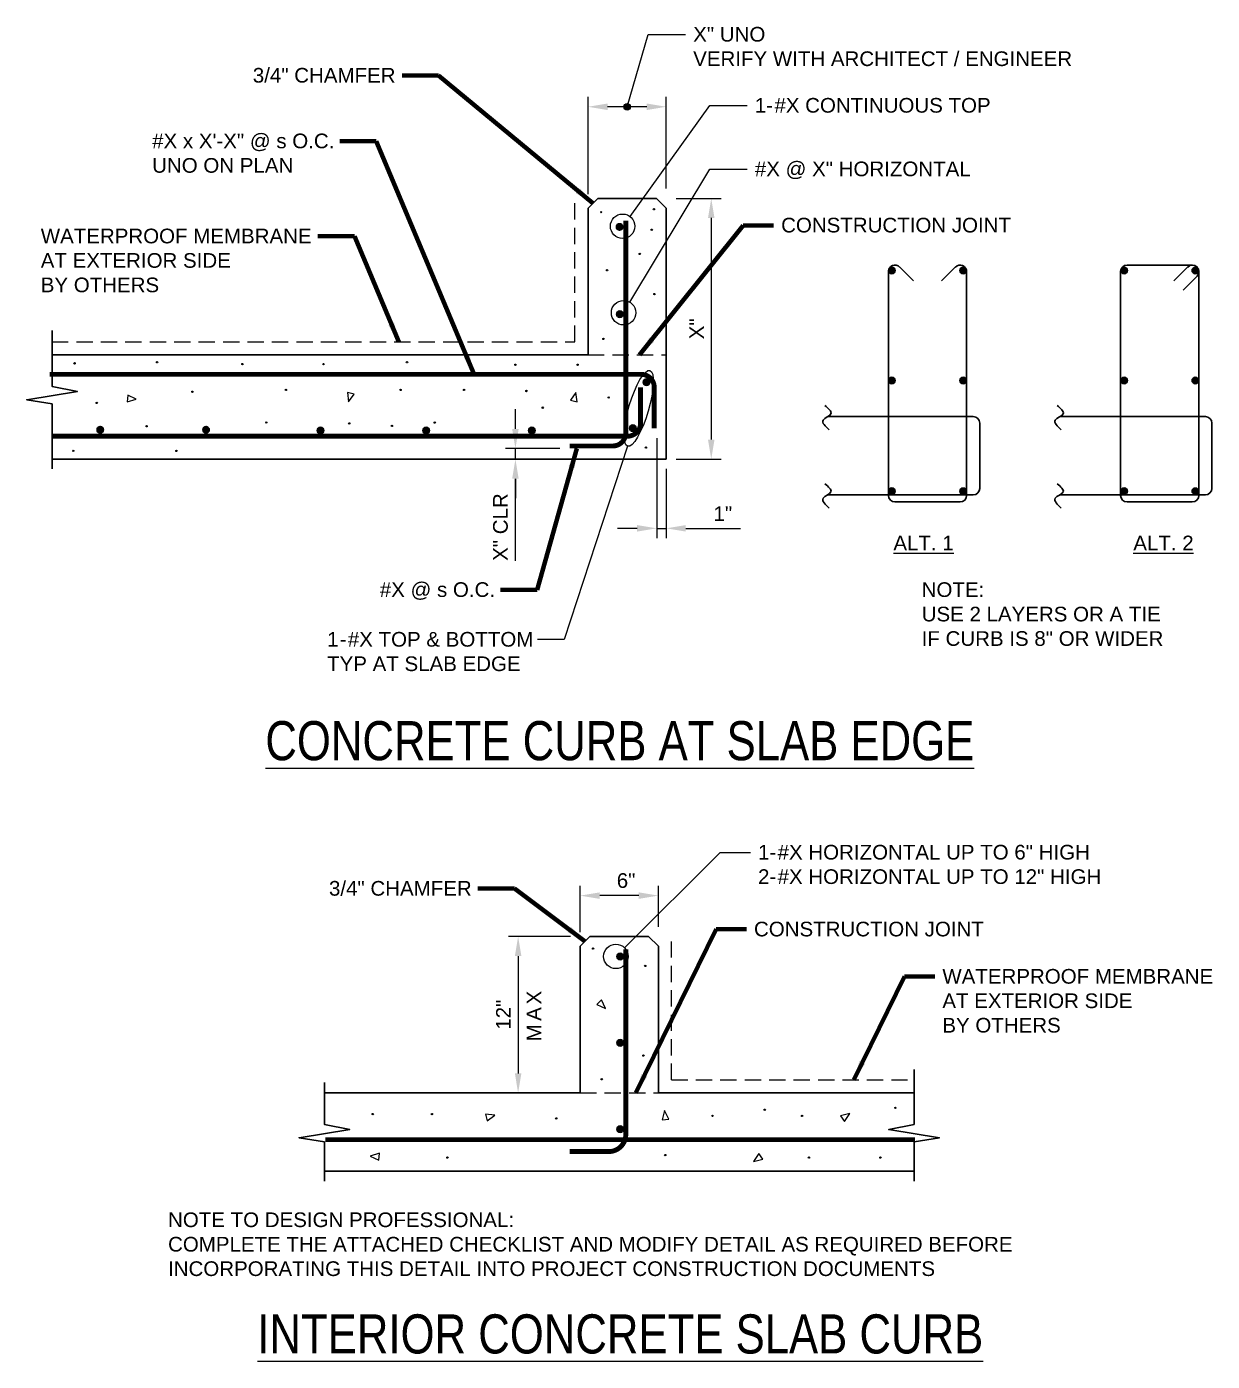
# Model space of a CAD drawing. Header units: inches. Extents: x 167 to 258, y 140 to 243.
import ezdxf

# ---------------------------------------------------------------- set-up
doc = ezdxf.new("R2010")
doc.units = ezdxf.units.IN
doc.header["$LTSCALE"] = 5
doc.header["$MEASUREMENT"] = 0
doc.linetypes.add('CENTER', pattern=[2, 1.25, -0.25, 0.25, -0.25])
doc.linetypes.add('HIDDEN', pattern=[0.375, 0.25, -0.125])
for name, color, linetype, lineweight in [('S-ANNO-DIMS', 1, 'Continuous', 20), ('S-ANNO-TEXT', 7, 'Continuous', 20), ('S-DELT-PATT', 7, 'Continuous', 15), ('S-DETL', 3, 'Continuous', 30), ('S-GRID', 9, 'CENTER', 20)]:
    doc.layers.add(name, color=color, linetype=linetype, lineweight=lineweight)
doc.styles.add('Romans', font='arial.ttf')
doc.dimstyles.get("Standard").update_dxf_attribs({"dimtxt": 0.18, "dimasz": 0.18, "dimexe": 0.18, "dimexo": 0.0625, "dimgap": 0.09, "dimtad": 0, "dimtih": 1, "dimtoh": 1, "dimdec": 4, "dimzin": 0, "dimdsep": 46, "dimtxsty": 'Standard', "dimcen": 0.09, "dimadec": 0, "dimazin": 0, "dimtfac": 1, "dimtdec": 4, "dimtofl": 0, "dimtmove": 0, "dimatfit": 3, "dimfxl": 1, "dimtolj": 1, "dimtzin": 0, "dimarcsym": 0})

# ---------------------------------------------------------------- blocks, each defined once
blk = doc.blocks.new('*D0')
at = {"layer": 'Defpoints', "color": 0, "transparency": 16777216}
for p in [(209.1123145774407, 175.9125911932141), (209.1123145774407, 172.3553892478454), (215.1123145774407, 172.7821718169661)]:
    blk.add_point(p, dxfattribs=at)
at = {"layer": 'S-ANNO-DIMS', "transparency": 16777216}
for p, q in [((209.1123145774407, 173.1053892478454), (209.1123145774407, 176.6625911932141)), ((215.1123145774407, 173.5321718169661), (215.1123145774407, 176.6625911932141)), ((213.6123145774407, 175.9125911932141), (210.6123145774407, 175.9125911932141))]:
    blk.add_line(p, q, dxfattribs=at)
for points in [[(210.6123145774407, 176.1625911932141), (210.6123145774407, 175.6625911932141), (209.1123145774407, 175.9125911932141)], [(213.6123145774407, 176.1625911932141), (213.6123145774407, 175.6625911932141), (215.1123145774407, 175.9125911932141)]]:
    blk.add_solid(points, dxfattribs=at)
at = {"layer": 'S-ANNO-DIMS', "transparency": 16777216, "insert": (212.6363030086484, 177.0613804155879), "char_height": 1.125, "attachment_point": 5, "style": 'Romans'}
blk.add_mtext('\\A1;6"', dxfattribs=at)
blk = doc.blocks.new('*D1')
at = {"layer": 'Defpoints', "color": 0, "transparency": 16777216}
for p in [(209.1123145774408, 172.7821718169661), (204.3514758249446, 160.7821718169659), (209.1123145774408, 160.7821718169659)]:
    blk.add_point(p, dxfattribs=at)
at = {"layer": 'S-ANNO-DIMS', "transparency": 16777216}
for p, q in [((208.3623145774408, 172.7821718169661), (203.6014758249446, 172.7821718169661)), ((204.3514758249446, 171.2821718169661), (204.3514758249446, 162.2821718169659)), ((208.3623145774408, 160.7821718169659), (203.6014758249446, 160.7821718169659))]:
    blk.add_line(p, q, dxfattribs=at)
for points in [[(204.1014758249446, 171.2821718169661), (204.6014758249446, 171.2821718169661), (204.3514758249446, 172.7821718169661)], [(204.1014758249446, 162.2821718169659), (204.6014758249446, 162.2821718169659), (204.3514758249446, 160.7821718169659)]]:
    blk.add_solid(points, dxfattribs=at)
at = {"layer": 'S-ANNO-DIMS', "transparency": 16777216, "insert": (203.2218714593239, 166.7821718169658), "char_height": 1.125, "attachment_point": 5, "rotation": 90, "style": 'Romans'}
blk.add_mtext('\\A1;12"', dxfattribs=at)
blk = doc.blocks.new('*D2')
at = {"layer": 'Defpoints', "color": 0, "transparency": 16777216}
for p in [(215.7148433915683, 229.3814222253203), (215.7148433915683, 209.3814222253201), (219.1681176071206, 209.3814222253201)]:
    blk.add_point(p, dxfattribs=at)
at = {"layer": 'S-ANNO-DIMS', "transparency": 16777216}
for p, q in [((216.4648433915683, 229.3814222253203), (219.9181176071206, 229.3814222253203)), ((219.1681176071206, 227.8814222253203), (219.1681176071206, 210.8814222253201)), ((216.4648433915683, 209.3814222253201), (219.9181176071206, 209.3814222253201))]:
    blk.add_line(p, q, dxfattribs=at)
for points in [[(218.9181176071206, 227.8814222253203), (219.4181176071206, 227.8814222253203), (219.1681176071206, 229.3814222253203)], [(218.9181176071206, 210.8814222253201), (219.4181176071206, 210.8814222253201), (219.1681176071206, 209.3814222253201)]]:
    blk.add_solid(points, dxfattribs=at)
at = {"layer": 'S-ANNO-DIMS', "transparency": 16777216, "insert": (218.0431176071206, 219.3814222253202), "char_height": 1.125, "attachment_point": 5, "rotation": 90, "style": 'Romans'}
blk.add_mtext('\\A1;X"', dxfattribs=at)
blk = doc.blocks.new('*D3')
at = {"layer": 'Defpoints', "color": 0, "transparency": 16777216}
for p in [(214.9844723742465, 211.7483662378745), (215.7148433915681, 209.38142222532), (214.9844723742465, 204.0795794924472)]:
    blk.add_point(p, dxfattribs=at)
at = {"layer": 'S-ANNO-DIMS', "transparency": 16777216}
for p, q in [((214.9844723742465, 210.9983662378745), (214.9844723742465, 203.3295794924472)), ((215.7148433915681, 208.63142222532), (215.7148433915681, 203.3295794924472)), ((213.4844723742465, 204.0795794924472), (211.9844723742465, 204.0795794924472)), ((214.9844723742465, 204.0795794924472), (215.7148433915681, 204.0795794924472)), ((217.2148433915681, 204.0795794924472), (221.4020023274481, 204.0795794924472))]:
    blk.add_line(p, q, dxfattribs=at)
for points in [[(213.4844723742465, 204.3295794924472), (213.4844723742465, 203.8295794924472), (214.9844723742465, 204.0795794924472)], [(217.2148433915681, 204.3295794924472), (217.2148433915681, 203.8295794924472), (215.7148433915681, 204.0795794924472)]]:
    blk.add_solid(points, dxfattribs=at)
at = {"layer": 'S-ANNO-DIMS', "transparency": 16777216, "insert": (220.0584228595081, 205.209183858068), "char_height": 1.125, "attachment_point": 5, "style": 'Romans'}
blk.add_mtext('\\A1;1"', dxfattribs=at)
blk = doc.blocks.new('*D4')
at = {"layer": 'Defpoints', "color": 0, "transparency": 16777216}
for p in [(204.1439353543801, 210.2083537916552), (208.3008856232891, 210.2083537916552), (198.2049337171003, 209.3814222253201)]:
    blk.add_point(p, dxfattribs=at)
at = {"layer": 'S-ANNO-DIMS', "transparency": 16777216}
for p, q in [((204.1439353543801, 211.7083537916552), (204.1439353543801, 213.2083537916552)), ((207.5508856232891, 210.2083537916552), (203.3939353543801, 210.2083537916552)), ((204.1439353543801, 209.3814222253201), (204.1439353543801, 210.2083537916552)), ((204.1439353543801, 207.8814222253201), (204.1439353543801, 206.3814222253201))]:
    blk.add_line(p, q, dxfattribs=at)
for points in [[(203.8939353543801, 211.7083537916552), (204.3939353543801, 211.7083537916552), (204.1439353543801, 210.2083537916552)], [(203.8939353543801, 207.8814222253201), (204.3939353543801, 207.8814222253201), (204.1439353543801, 209.3814222253201)]]:
    blk.add_solid(points, dxfattribs=at)

msp = doc.modelspace()

# ---------------------------------------------------------------- hatches: boundary and pattern name
at = {"layer": 'S-ANNO-DIMS'}
h = msp.add_hatch(color=256, dxfattribs=at)
h.dxf.hatch_style = 1
edge = h.paths.add_edge_path()
edge.add_line((212.663194576754, 236.1638568187366), (212.7630604739179, 236.1638568187366))
edge.add_arc((212.7018913129473, 236.4178622035552), 0.2612669167167478, -76.4599399115657, -0.8784144535416624)
edge.add_arc((212.7131275253359, 236.4138568187366), 0.25, 0, 180)
edge.add_arc((212.7243637377246, 236.4178622035552), 0.2612669167167214, -179.1215855464582, -103.5400600884283)
at = {"layer": 'S-DETL', "linetype": 'Continuous'}
h = msp.add_hatch(color=256, dxfattribs=at)
h.dxf.hatch_style = 1
edge = h.paths.add_edge_path()
edge.add_line((212.0887243468296, 226.9439103846119), (212.1885902439935, 226.9439103846119))
edge.add_arc((212.1274210830229, 227.1979157694304), 0.2612669167167478, -76.4599399115657, -0.8784144535416624)
edge.add_arc((212.1386572954116, 227.1939103846119), 0.25, 0, 180)
edge.add_arc((212.1498935078002, 227.1979157694304), 0.2612669167167214, -179.1215855464582, -103.5400600884283)
h = msp.add_hatch(color=256, dxfattribs=at)
h.dxf.hatch_style = 1
edge = h.paths.add_edge_path()
edge.add_line((232.9781000875174, 223.6078048350189), (233.0779659846813, 223.6078048350189))
edge.add_arc((233.0167968237107, 223.8618102198375), 0.2612669167167478, -76.4599399115657, -0.8784144535416624)
edge.add_arc((233.0280330360994, 223.8578048350189), 0.25, 0, 180)
edge.add_arc((233.039269248488, 223.8618102198375), 0.2612669167167214, -179.1215855464582, -103.5400600884283)
h = msp.add_hatch(color=256, dxfattribs=at)
h.dxf.hatch_style = 1
edge = h.paths.add_edge_path()
edge.add_line((232.9781000875174, 223.6078048350189), (233.0779659846813, 223.6078048350189))
edge.add_arc((233.0167968237107, 223.8618102198375), 0.2612669167167478, -76.4599399115657, -0.8784144535416624)
edge.add_arc((233.0280330360994, 223.8578048350189), 0.25, 0, 180)
edge.add_arc((233.039269248488, 223.8618102198375), 0.2612669167167214, -179.1215855464582, -103.5400600884283)
h = msp.add_hatch(color=256, dxfattribs=at)
h.dxf.hatch_style = 1
edge = h.paths.add_edge_path()
edge.add_line((238.4413386723664, 223.6071946873092), (238.5412045695304, 223.6071946873092))
edge.add_arc((238.4800354085597, 223.8612000721278), 0.2612669167167478, -76.4599399115657, -0.8784144535416624)
edge.add_arc((238.4912716209484, 223.8571946873092), 0.25, 0, 180)
edge.add_arc((238.5025078333371, 223.8612000721278), 0.2612669167167214, -179.1215855464582, -103.5400600884283)
h = msp.add_hatch(color=256, dxfattribs=at)
h.dxf.hatch_style = 1
edge = h.paths.add_edge_path()
edge.add_line((238.4413386723664, 223.6071946873092), (238.5412045695304, 223.6071946873092))
edge.add_arc((238.4800354085597, 223.8612000721278), 0.2612669167167478, -76.4599399115657, -0.8784144535416624)
edge.add_arc((238.4912716209484, 223.8571946873092), 0.25, 0, 180)
edge.add_arc((238.5025078333371, 223.8612000721278), 0.2612669167167214, -179.1215855464582, -103.5400600884283)
h = msp.add_hatch(color=256, dxfattribs=at)
h.dxf.hatch_style = 1
edge = h.paths.add_edge_path()
edge.add_line((250.7934688075003, 223.6078048350189), (250.8933347046642, 223.6078048350189))
edge.add_arc((250.8321655436936, 223.8618102198375), 0.2612669167167478, -76.4599399115657, -0.8784144535416624)
edge.add_arc((250.8434017560822, 223.8578048350189), 0.25, 0, 180)
edge.add_arc((250.8546379684709, 223.8618102198375), 0.2612669167167214, -179.1215855464582, -103.5400600884283)
h = msp.add_hatch(color=256, dxfattribs=at)
h.dxf.hatch_style = 1
edge = h.paths.add_edge_path()
edge.add_line((250.7934688075003, 223.6078048350189), (250.8933347046642, 223.6078048350189))
edge.add_arc((250.8321655436936, 223.8618102198375), 0.2612669167167478, -76.4599399115657, -0.8784144535416624)
edge.add_arc((250.8434017560822, 223.8578048350189), 0.25, 0, 180)
edge.add_arc((250.8546379684709, 223.8618102198375), 0.2612669167167214, -179.1215855464582, -103.5400600884283)
h = msp.add_hatch(color=256, dxfattribs=at)
h.dxf.hatch_style = 1
edge = h.paths.add_edge_path()
edge.add_line((256.2567073923493, 223.6071946873092), (256.3565732895132, 223.6071946873092))
edge.add_arc((256.2954041285426, 223.8612000721278), 0.2612669167167478, -76.4599399115657, -0.8784144535416624)
edge.add_arc((256.3066403409313, 223.8571946873092), 0.25, 0, 180)
edge.add_arc((256.3178765533199, 223.8612000721278), 0.2612669167167214, -179.1215855464582, -103.5400600884283)
h = msp.add_hatch(color=256, dxfattribs=at)
h.dxf.hatch_style = 1
edge = h.paths.add_edge_path()
edge.add_line((256.2567073923493, 223.6071946873092), (256.3565732895132, 223.6071946873092))
edge.add_arc((256.2954041285426, 223.8612000721278), 0.2612669167167478, -76.4599399115657, -0.8784144535416624)
edge.add_arc((256.3066403409313, 223.8571946873092), 0.25, 0, 180)
edge.add_arc((256.3178765533199, 223.8612000721278), 0.2612669167167214, -179.1215855464582, -103.5400600884283)
h = msp.add_hatch(color=256, dxfattribs=at)
h.dxf.hatch_style = 1
edge = h.paths.add_edge_path()
edge.add_line((212.1038783408603, 220.2552197535476), (212.2037442380242, 220.2552197535476))
edge.add_arc((212.1425750770536, 220.5092251383662), 0.2612669167167478, -76.4599399115657, -0.8784144535416624)
edge.add_arc((212.1538112894423, 220.5052197535476), 0.25, 0, 180)
edge.add_arc((212.1650475018309, 220.5092251383662), 0.2612669167167214, -179.1215855464582, -103.5400600884283)
h = msp.add_hatch(color=256, dxfattribs=at)
h.dxf.hatch_style = 1
edge = h.paths.add_edge_path()
edge.add_line((212.1038783408603, 220.2552197535476), (212.2037442380242, 220.2552197535476))
edge.add_arc((212.1425750770536, 220.5092251383662), 0.2612669167167478, -76.4599399115657, -0.8784144535416624)
edge.add_arc((212.1538112894423, 220.5052197535476), 0.25, 0, 180)
edge.add_arc((212.1650475018309, 220.5092251383662), 0.2612669167167214, -179.1215855464582, -103.5400600884283)
h = msp.add_hatch(color=256, dxfattribs=at)
h.dxf.hatch_style = 1
edge = h.paths.add_edge_path()
edge.add_line((214.2478411724214, 215.5340068839226), (214.1479752752575, 215.5340068839226))
edge.add_arc((214.2091444362281, 215.2800014991041), 0.2612669167167478, 103.5400600884343, 179.1215855464583)
edge.add_arc((214.1979082238395, 215.2840068839226), 0.25, 180, 360)
edge.add_arc((214.1866720114508, 215.2800014991041), 0.2612669167167214, 0.8784144535417695, 76.45993991157174)
h = msp.add_hatch(color=256, dxfattribs=at)
h.dxf.hatch_style = 1
edge = h.paths.add_edge_path()
edge.add_line((232.9781000875174, 215.1636470338983), (233.0779659846813, 215.1636470338983))
edge.add_arc((233.0167968237107, 215.4176524187169), 0.2612669167167478, -76.4599399115657, -0.8784144535416624)
edge.add_arc((233.0280330360994, 215.4136470338983), 0.25, 0, 180)
edge.add_arc((233.039269248488, 215.4176524187169), 0.2612669167167214, -179.1215855464582, -103.5400600884283)
h = msp.add_hatch(color=256, dxfattribs=at)
h.dxf.hatch_style = 1
edge = h.paths.add_edge_path()
edge.add_line((232.9781000875174, 215.1636470338983), (233.0779659846813, 215.1636470338983))
edge.add_arc((233.0167968237107, 215.4176524187169), 0.2612669167167478, -76.4599399115657, -0.8784144535416624)
edge.add_arc((233.0280330360994, 215.4136470338983), 0.25, 0, 180)
edge.add_arc((233.039269248488, 215.4176524187169), 0.2612669167167214, -179.1215855464582, -103.5400600884283)
h = msp.add_hatch(color=256, dxfattribs=at)
h.dxf.hatch_style = 1
edge = h.paths.add_edge_path()
edge.add_line((238.4413386723664, 215.1630368861886), (238.5412045695304, 215.1630368861886))
edge.add_arc((238.4800354085597, 215.4170422710072), 0.2612669167167478, -76.4599399115657, -0.8784144535416624)
edge.add_arc((238.4912716209484, 215.4130368861886), 0.25, 0, 180)
edge.add_arc((238.5025078333371, 215.4170422710072), 0.2612669167167214, -179.1215855464582, -103.5400600884283)
h = msp.add_hatch(color=256, dxfattribs=at)
h.dxf.hatch_style = 1
edge = h.paths.add_edge_path()
edge.add_line((238.4413386723664, 215.1630368861886), (238.5412045695304, 215.1630368861886))
edge.add_arc((238.4800354085597, 215.4170422710072), 0.2612669167167478, -76.4599399115657, -0.8784144535416624)
edge.add_arc((238.4912716209484, 215.4130368861886), 0.25, 0, 180)
edge.add_arc((238.5025078333371, 215.4170422710072), 0.2612669167167214, -179.1215855464582, -103.5400600884283)
h = msp.add_hatch(color=256, dxfattribs=at)
h.dxf.hatch_style = 1
edge = h.paths.add_edge_path()
edge.add_line((250.7934688075003, 215.1636470338983), (250.8933347046642, 215.1636470338983))
edge.add_arc((250.8321655436936, 215.4176524187169), 0.2612669167167478, -76.4599399115657, -0.8784144535416624)
edge.add_arc((250.8434017560822, 215.4136470338983), 0.25, 0, 180)
edge.add_arc((250.8546379684709, 215.4176524187169), 0.2612669167167214, -179.1215855464582, -103.5400600884283)
h = msp.add_hatch(color=256, dxfattribs=at)
h.dxf.hatch_style = 1
edge = h.paths.add_edge_path()
edge.add_line((250.7934688075003, 215.1636470338983), (250.8933347046642, 215.1636470338983))
edge.add_arc((250.8321655436936, 215.4176524187169), 0.2612669167167478, -76.4599399115657, -0.8784144535416624)
edge.add_arc((250.8434017560822, 215.4136470338983), 0.25, 0, 180)
edge.add_arc((250.8546379684709, 215.4176524187169), 0.2612669167167214, -179.1215855464582, -103.5400600884283)
h = msp.add_hatch(color=256, dxfattribs=at)
h.dxf.hatch_style = 1
edge = h.paths.add_edge_path()
edge.add_line((256.2567073923493, 215.1630368861886), (256.3565732895132, 215.1630368861886))
edge.add_arc((256.2954041285426, 215.4170422710072), 0.2612669167167478, -76.4599399115657, -0.8784144535416624)
edge.add_arc((256.3066403409313, 215.4130368861886), 0.25, 0, 180)
edge.add_arc((256.3178765533199, 215.4170422710072), 0.2612669167167214, -179.1215855464582, -103.5400600884283)
h = msp.add_hatch(color=256, dxfattribs=at)
h.dxf.hatch_style = 1
edge = h.paths.add_edge_path()
edge.add_line((256.2567073923493, 215.1630368861886), (256.3565732895132, 215.1630368861886))
edge.add_arc((256.2954041285426, 215.4170422710072), 0.2612669167167478, -76.4599399115657, -0.8784144535416624)
edge.add_arc((256.3066403409313, 215.4130368861886), 0.25, 0, 180)
edge.add_arc((256.3178765533199, 215.4170422710072), 0.2612669167167214, -179.1215855464582, -103.5400600884283)
h = msp.add_hatch(color=256, dxfattribs=at)
h.dxf.hatch_style = 1
edge = h.paths.add_edge_path()
edge.add_line((172.2445164024185, 211.3897120410525), (172.3443822995824, 211.3897120410525))
edge.add_arc((172.2832131386118, 211.643717425871), 0.2612669167167478, -76.4599399115657, -0.8784144535416624)
edge.add_arc((172.2944493510005, 211.6397120410525), 0.25, 0, 180)
edge.add_arc((172.3056855633891, 211.643717425871), 0.2612669167167214, -179.1215855464582, -103.5400600884283)
h = msp.add_hatch(color=256, dxfattribs=at)
h.dxf.hatch_style = 1
edge = h.paths.add_edge_path()
edge.add_line((180.3571054500582, 211.3897120410525), (180.4569713472221, 211.3897120410525))
edge.add_arc((180.3958021862514, 211.643717425871), 0.2612669167167478, -76.4599399115657, -0.8784144535416624)
edge.add_arc((180.4070383986401, 211.6397120410525), 0.25, 0, 180)
edge.add_arc((180.4182746110288, 211.643717425871), 0.2612669167167214, -179.1215855464582, -103.5400600884283)
h = msp.add_hatch(color=256, dxfattribs=at)
h.dxf.hatch_style = 1
edge = h.paths.add_edge_path()
edge.add_line((213.2044676205195, 211.5061354784266), (213.1046017233556, 211.5061354784266))
edge.add_arc((213.1657708843262, 211.7601408632452), 0.2612669167167478, 180.8784144535417, 256.4599399115657, ccw=False)
edge.add_arc((213.1545346719375, 211.7561354784266), 0.25, 0, 180, ccw=False)
edge.add_arc((213.1432984595489, 211.7601408632452), 0.2612669167167214, 283.5400600884283, 359.1215855464582, ccw=False)
h = msp.add_hatch(color=256, dxfattribs=at)
h.dxf.hatch_style = 1
edge = h.paths.add_edge_path()
edge.add_line((189.1344011869415, 211.3333537916551), (189.2342670841055, 211.3333537916551))
edge.add_arc((189.1730979231348, 211.5873591764737), 0.2612669167167478, -76.4599399115657, -0.8784144535416624)
edge.add_arc((189.1843341355235, 211.5833537916551), 0.25, 0, 180)
edge.add_arc((189.1955703479122, 211.5873591764737), 0.2612669167167214, -179.1215855464582, -103.5400600884283)
h = msp.add_hatch(color=256, dxfattribs=at)
h.dxf.hatch_style = 1
edge = h.paths.add_edge_path()
edge.add_line((197.2469902345812, 211.3333537916551), (197.3468561317451, 211.3333537916551))
edge.add_arc((197.2856869707745, 211.5873591764737), 0.2612669167167478, -76.4599399115657, -0.8784144535416624)
edge.add_arc((197.2969231831631, 211.5833537916551), 0.25, 0, 180)
edge.add_arc((197.3081593955518, 211.5873591764737), 0.2612669167167214, -179.1215855464582, -103.5400600884283)
h = msp.add_hatch(color=256, dxfattribs=at)
h.dxf.hatch_style = 1
edge = h.paths.add_edge_path()
edge.add_line((205.3595792822208, 211.3333537916551), (205.4594451793847, 211.3333537916551))
edge.add_arc((205.3982760184141, 211.5873591764737), 0.2612669167167478, -76.4599399115657, -0.8784144535416624)
edge.add_arc((205.4095122308028, 211.5833537916551), 0.25, 0, 180)
edge.add_arc((205.4207484431914, 211.5873591764737), 0.2612669167167214, -179.1215855464582, -103.5400600884283)
h = msp.add_hatch(color=256, dxfattribs=at)
h.dxf.hatch_style = 1
edge = h.paths.add_edge_path()
edge.add_line((232.9781000875174, 206.67375202988), (233.0779659846813, 206.67375202988))
edge.add_arc((233.0167968237107, 206.9277574146986), 0.2612669167167478, -76.4599399115657, -0.8784144535416624)
edge.add_arc((233.0280330360994, 206.92375202988), 0.25, 0, 180)
edge.add_arc((233.039269248488, 206.9277574146986), 0.2612669167167214, -179.1215855464582, -103.5400600884283)
h = msp.add_hatch(color=256, dxfattribs=at)
h.dxf.hatch_style = 1
edge = h.paths.add_edge_path()
edge.add_line((232.9781000875174, 206.67375202988), (233.0779659846813, 206.67375202988))
edge.add_arc((233.0167968237107, 206.9277574146986), 0.2612669167167478, -76.4599399115657, -0.8784144535416624)
edge.add_arc((233.0280330360994, 206.92375202988), 0.25, 0, 180)
edge.add_arc((233.039269248488, 206.9277574146986), 0.2612669167167214, -179.1215855464582, -103.5400600884283)
h = msp.add_hatch(color=256, dxfattribs=at)
h.dxf.hatch_style = 1
edge = h.paths.add_edge_path()
edge.add_line((238.4413386723664, 206.6731418821703), (238.5412045695304, 206.6731418821703))
edge.add_arc((238.4800354085597, 206.9271472669889), 0.2612669167167478, -76.4599399115657, -0.8784144535416624)
edge.add_arc((238.4912716209484, 206.9231418821703), 0.25, 0, 180)
edge.add_arc((238.5025078333371, 206.9271472669889), 0.2612669167167214, -179.1215855464582, -103.5400600884283)
h = msp.add_hatch(color=256, dxfattribs=at)
h.dxf.hatch_style = 1
edge = h.paths.add_edge_path()
edge.add_line((238.4413386723664, 206.6731418821703), (238.5412045695304, 206.6731418821703))
edge.add_arc((238.4800354085597, 206.9271472669889), 0.2612669167167478, -76.4599399115657, -0.8784144535416624)
edge.add_arc((238.4912716209484, 206.9231418821703), 0.25, 0, 180)
edge.add_arc((238.5025078333371, 206.9271472669889), 0.2612669167167214, -179.1215855464582, -103.5400600884283)
h = msp.add_hatch(color=256, dxfattribs=at)
h.dxf.hatch_style = 1
edge = h.paths.add_edge_path()
edge.add_line((250.7934688075003, 206.67375202988), (250.8933347046642, 206.67375202988))
edge.add_arc((250.8321655436936, 206.9277574146986), 0.2612669167167478, -76.4599399115657, -0.8784144535416624)
edge.add_arc((250.8434017560822, 206.92375202988), 0.25, 0, 180)
edge.add_arc((250.8546379684709, 206.9277574146986), 0.2612669167167214, -179.1215855464582, -103.5400600884283)
h = msp.add_hatch(color=256, dxfattribs=at)
h.dxf.hatch_style = 1
edge = h.paths.add_edge_path()
edge.add_line((250.7934688075003, 206.67375202988), (250.8933347046642, 206.67375202988))
edge.add_arc((250.8321655436936, 206.9277574146986), 0.2612669167167478, -76.4599399115657, -0.8784144535416624)
edge.add_arc((250.8434017560822, 206.92375202988), 0.25, 0, 180)
edge.add_arc((250.8546379684709, 206.9277574146986), 0.2612669167167214, -179.1215855464582, -103.5400600884283)
h = msp.add_hatch(color=256, dxfattribs=at)
h.dxf.hatch_style = 1
edge = h.paths.add_edge_path()
edge.add_line((256.2567073923493, 206.6731418821703), (256.3565732895132, 206.6731418821703))
edge.add_arc((256.2954041285426, 206.9271472669889), 0.2612669167167478, -76.4599399115657, -0.8784144535416624)
edge.add_arc((256.3066403409313, 206.9231418821703), 0.25, 0, 180)
edge.add_arc((256.3178765533199, 206.9271472669889), 0.2612669167167214, -179.1215855464582, -103.5400600884283)
h = msp.add_hatch(color=256, dxfattribs=at)
h.dxf.hatch_style = 1
edge = h.paths.add_edge_path()
edge.add_line((256.2567073923493, 206.6731418821703), (256.3565732895132, 206.6731418821703))
edge.add_arc((256.2954041285426, 206.9271472669889), 0.2612669167167478, -76.4599399115657, -0.8784144535416624)
edge.add_arc((256.3066403409313, 206.9231418821703), 0.25, 0, 180)
edge.add_arc((256.3178765533199, 206.9271472669889), 0.2612669167167214, -179.1215855464582, -103.5400600884283)
h = msp.add_hatch(color=256, dxfattribs=at)
h.dxf.hatch_style = 1
edge = h.paths.add_edge_path()
edge.add_line((212.1248816288587, 170.9995677366632), (212.2247475260226, 170.9995677366632))
edge.add_arc((212.163578365052, 171.2535731214817), 0.2612669167167478, -76.4599399115657, -0.8784144535416624)
edge.add_arc((212.1748145774407, 171.2495677366632), 0.25, 0, 180)
edge.add_arc((212.1860507898293, 171.2535731214817), 0.2612669167167214, -179.1215855464582, -103.5400600884283)
h = msp.add_hatch(color=256, dxfattribs=at)
h.dxf.hatch_style = 1
edge = h.paths.add_edge_path()
edge.add_line((212.1248816288587, 164.374402434633), (212.2247475260226, 164.374402434633))
edge.add_arc((212.163578365052, 164.6284078194516), 0.2612669167167478, -76.4599399115657, -0.8784144535416624)
edge.add_arc((212.1748145774407, 164.624402434633), 0.25, 0, 180)
edge.add_arc((212.1860507898293, 164.6284078194516), 0.2612669167167214, -179.1215855464582, -103.5400600884283)
h = msp.add_hatch(color=256, dxfattribs=at)
h.dxf.hatch_style = 1
edge = h.paths.add_edge_path()
edge.add_line((212.1248816288587, 157.7492371326028), (212.2247475260226, 157.7492371326028))
edge.add_arc((212.163578365052, 158.0032425174214), 0.2612669167167478, -76.4599399115657, -0.8784144535416624)
edge.add_arc((212.1748145774407, 157.9992371326028), 0.25, 0, 180)
edge.add_arc((212.1860507898293, 158.0032425174214), 0.2612669167167214, -179.1215855464582, -103.5400600884283)

# ---------------------------------------------------------------- linework, layer by layer
at = {"layer": 'S-ANNO-DIMS'}
for p, q in [((209.7148433915681, 229.7046396561996), (209.7148433915681, 237.1597131199417)), ((215.7148433915681, 230.1314222253202), (215.7148433915681, 237.1597131199417)), ((214.2148433915681, 236.4097131199417), (211.2148433915681, 236.4097131199417)), ((204.1439353543793, 201.5964631530144), (204.1439353543793, 207.88142222532))]:
    msp.add_line(p, q, dxfattribs=at)
msp.add_lwpolyline([(212.7148433915681, 236.4097131199417), (214.3168954920209, 241.9516175882396), (217.2013051399517, 241.9516175882396)], dxfattribs=at)
msp.add_circle((212.7148433915681, 236.4097131199417), 0.25, dxfattribs=at)
for points in [[(211.2148433915681, 236.6597131199417), (211.2148433915681, 236.1597131199417), (209.7148433915681, 236.4097131199417)], [(214.2148433915681, 236.6597131199417), (214.2148433915681, 236.1597131199417), (215.7148433915681, 236.4097131199417)]]:
    msp.add_solid(points, dxfattribs=at)
at = {"layer": 'S-ANNO-TEXT'}
for points in [[(212.9402046739981, 227.9894322259063), (219.046789806692, 236.5015510325763), (221.931199454623, 236.5015510325763)], [(212.9239240225461, 221.4179933101036), (219.046789806692, 231.6263010501009), (221.931199454623, 231.6263010501009)], [(212.74549201606, 210.3730738830203), (207.8793862296799, 195.5503364489738), (205.8273869548168, 195.5503364489738)], [(212.5140254788189, 171.9115596833848), (219.8482055211518, 179.2251294301715), (222.1764797367042, 179.2251294301715)]]:
    msp.add_lwpolyline(points, dxfattribs=at)
for centre in [(212.367011357951, 227.247549796218), (212.4416976687289, 220.6140045908262), (211.8501679794133, 171.2495677366632)]:
    msp.add_circle(centre, 0.9375180622480298, dxfattribs=at)
msp.add_ellipse((213.6053194221395, 213.2803361133504), major_axis=(-0.8598274060794583, -2.90726223033004), ratio=0.25, dxfattribs=at)
at = {"layer": 'S-DELT-PATT', "flags": 128}
for points in [[(210.7755956223839, 228.3278558888371, -1), (210.6719156223837, 228.3278558888371, -1)], [(214.816874743515, 228.5457732245607, -1), (214.7131947435148, 228.5457732245607, -1)], [(214.6488131385252, 226.982926229645, -1), (214.545133138525, 226.982926229645, -1)], [(213.7379915693793, 225.1223851063362, -1), (213.6343115693792, 225.1223851063362, -1)], [(211.2301982365445, 223.8750502310793, -1), (211.1265182365444, 223.8750502310793, -1)], [(214.8563048103172, 222.04861019538, -1), (214.752624810317, 222.04861019538, -1)], [(210.9422030612134, 218.602258413566, -1), (210.8385230612132, 218.602258413566, -1)], [(170.3717564525571, 216.7333351284349, -1), (170.2680764525569, 216.7333351284349, -1)], [(176.7068015957459, 216.8129546572802, -1), (176.6031215957457, 216.8129546572802, -1)], [(183.2528143543725, 216.6727539581304, -1), (183.1491343543723, 216.6727539581304, -1)], [(189.4715262047778, 216.6727539581304, -1), (189.3678462047776, 216.6727539581304, -1)], [(195.8772632842931, 216.8129546572802, -1), (195.773583284293, 216.8129546572802, -1)], [(204.2000508573212, 216.626021440173, -1), (204.0963708573211, 216.626021440173, -1)], [(208.9692888015472, 216.626021440173, -1), (208.8656088015471, 216.626021440173, -1)], [(179.4169835042578, 214.5511328699465, -1), (179.3133035042576, 214.5511328699465, -1)], [(186.5844117371182, 214.6900282793565, -1), (186.480731737118, 214.6900282793565, -1)], [(195.3886148021977, 214.695998014118, -1), (195.2849348021975, 214.695998014118, -1)], [(200.2567630744009, 214.695998014118, -1), (200.1530830744007, 214.695998014118, -1)], [(205.0414616699911, 214.612588427113, -1), (204.937781669991, 214.612588427113, -1)], [(211.3561430811217, 214.1121214692532, -1), (211.2524630811215, 214.1121214692532, -1)], [(172.0699035837072, 213.702499532, -1), (171.966223583707, 213.702499532, -1)], [(206.2932716890575, 213.3336215062848, -1), (206.1895916890574, 213.3336215062848, -1)], [(175.9007330564542, 211.9109022104981, -1), (175.797053056454, 211.9109022104981, -1)], [(185.0777170895129, 212.1948731186374, -1), (184.9740370895128, 212.1948731186374, -1)], [(191.4486386622669, 212.1316039858226, -1), (191.3449586622668, 212.1316039858226, -1)], [(194.7202693737538, 211.9384561272437, -1), (194.6165893737536, 211.9384561272437, -1)], [(198.0035082835768, 212.1881213494821, -1), (197.8998282835767, 212.1881213494821, -1)], [(170.2735659768887, 210.0222715154032, -1), (170.1698859768885, 210.0222715154032, -1)], [(178.1866940631937, 210.0135399940852, -1), (178.0830140631936, 210.0135399940852, -1)], [(214.206097927284, 210.2703298018403, -1), (214.1024179272838, 210.2703298018403, -1)], [(210.1501906513988, 171.8532378190105, -1), (210.0465106513986, 171.8532378190105, -1)], [(214.1598186838112, 170.517385427743, -1), (214.056138683811, 170.517385427743, -1)], [(214.0166184549137, 163.6472932567392, -1), (213.9129384549135, 163.6472932567392, -1)], [(210.8184583862533, 161.834352747697, -1), (210.7147783862531, 161.834352747697, -1)], [(233.3487520666632, 159.63974237349, -1), (233.2450720666631, 159.63974237349, -1)], [(193.252471742547, 159.1626511104389, -1), (193.1487917425468, 159.1626511104389, -1)], [(197.7871672809154, 159.1626511104389, -1), (197.6834872809152, 159.1626511104389, -1)], [(207.3339032656197, 158.8286887989409, -1), (207.2302232656195, 158.8286887989409, -1)], [(219.3150539532228, 159.0195253041618, -1), (219.2113739532226, 159.0195253041618, -1)], [(223.3246819856341, 159.4966134219364, -1), (223.221001985634, 159.4966134219364, -1)], [(226.1887027810454, 159.0195253041618, -1), (226.0850227810453, 159.0195253041618, -1)], [(198.9805079275477, 155.8230248501852, -1), (198.8768279275475, 155.8230248501852, -1)], [(215.6872931978698, 156.0138582101292, -1), (215.5836131978697, 156.0138582101292, -1)], [(226.7137702870024, 155.8230248501852, -1), (226.6100902870022, 155.8230248501852, -1)], [(232.2031448296631, 155.8230248501852, -1), (232.0994648296629, 155.8230248501852, -1)]]:
    msp.add_lwpolyline(points, format="xyb", close=True, dxfattribs=at)
for points in [[(174.3528935375921, 213.7727194749923), (175.0543070048468, 213.9857744289184), (174.3991016274138, 214.3008803584628)], [(191.2531517172371, 214.5004755904181), (191.3411707173013, 213.7727215653065), (191.7652646995256, 214.3632553303802)], [(208.8776512977247, 213.772720431242), (208.7896322976605, 214.5004744563536), (208.3655383154362, 213.9099406912799)], [(210.380643671557, 167.556694819207), (211.0549066450421, 167.2690444967225), (210.7555363938079, 167.9315875414577)], [(201.973536243434, 158.6337210340382), (202.559780216855, 159.0738247366653), (201.8363159833964, 159.1458340163267)], [(215.920841586615, 158.7753447996455), (215.5892242457912, 159.4291056157729), (215.3926807031445, 158.7291367098242)], [(229.3963433582168, 158.5860106412288), (229.7967081625699, 159.2000800907813), (229.0922455368355, 159.0203073386888)], [(193.7069992029319, 156.1562149233959), (193.0055857356774, 155.9431599694699), (193.6607911131102, 155.6280540399255)], [(222.8098959200867, 156.1467064583945), (222.4095311157336, 155.532637008842), (223.1139937414674, 155.7124097609344)]]:
    msp.add_lwpolyline(points, close=True, dxfattribs=at)
at = {"layer": 'S-DETL', "linetype": 'Continuous'}
for p, q in [((209.7148433915681, 228.6314222253202), (210.4648433915681, 229.3814222253202)), ((210.4648433915683, 229.3814222253202), (214.9648433915683, 229.3814222253202)), ((214.9648433915681, 229.3814222253202), (215.7148433915681, 228.6314222253202)), ((209.7148433915681, 217.38142222532), (209.7148433915683, 228.6314222253202)), ((215.7148433915681, 209.38142222532), (215.7148433915681, 228.6314222253202)), ((251.0774093652082, 224.2656349882611), (256.0774093652082, 224.2656349882611)), ((232.7620406452253, 223.7656349882611), (232.7620406452253, 206.6031086656724)), ((233.6078508200341, 224.1269315946387), (234.681484361785, 223.0532980528878)), ((237.9162304704161, 224.1269315946387), (236.8425969286653, 223.0532980528878)), ((238.7620406452253, 223.7656349882611), (238.7620406452253, 206.6031086656724)), ((250.5774093652082, 223.7656349882611), (250.5774093652082, 206.6031086656724)), ((255.7328897263629, 224.1282221306027), (254.6592561846122, 223.0545885888519)), ((256.4398810766173, 223.4212307803484), (255.3662475348666, 222.3475972385976)), ((256.5774093652082, 223.7656349882611), (256.5774093652082, 206.6031086656724)), ((168.5905117882594, 217.3814222253202), (209.7148433915681, 217.38142222532)), ((228.0856559148389, 212.6447208708698), (239.2620406452253, 212.6447208708698)), ((239.7620406452253, 212.1447208708698), (239.7620406452253, 207.1447208708698)), ((245.9010246348217, 212.6447208708698), (257.0774093652082, 212.6447208708698)), ((257.5774093652082, 212.1447208708698), (257.5774093652082, 207.1447208708698)), ((168.5905117882594, 209.3814222253202), (215.7148433915681, 209.38142222532)), ((228.0889055863855, 206.6447208708698), (239.2620406452253, 206.6447208708698)), ((233.2620406452253, 206.1031086656724), (238.2620406452253, 206.1031086656724)), ((245.9042743063684, 206.6447208708698), (257.0774093652082, 206.6447208708698)), ((251.0774093652082, 206.1031086656724), (256.0774093652082, 206.1031086656724)), ((209.1123145774407, 172.0321718169661), (209.8623145774407, 172.7821718169661)), ((209.1123145774407, 160.7821718169658), (209.1123145774408, 172.0321718169663)), ((209.8623145774405, 172.7821718169661), (214.3623145774407, 172.7821718169661)), ((214.3623145774407, 172.7821718169661), (215.1123145774407, 172.0321718169661)), ((215.1123145774407, 160.7821718169658), (215.1123145774407, 172.0321718169661)), ((189.4913823786858, 160.7821718169661), (209.1123145774407, 160.7821718169658)), ((215.1123145774407, 160.7821718169661), (234.7332467761954, 160.7821718169661)), ((189.4913823786858, 154.7821718169661), (234.7332467761954, 154.7821718169661))]:
    msp.add_line(p, q, dxfattribs=at)
at = {"layer": 'S-DETL', "const_width": 0.375}
for points in [[(208.300885623289, 210.3958537916551), (211.6133856232891, 210.3958537916551, 0.414213562373095), (212.6133856232891, 211.3958537916551), (212.6133856232891, 227.6629081175431)], [(168.4226407709375, 215.8894150794124), (213.7969723742465, 215.8894150794126, -0.4142135623730966), (214.7969723742465, 214.8894150794126), (214.7969723742465, 211.7483662378745)], [(212.7483753793146, 211.1458537916551, 0.4142135623730951), (213.7483753793146, 212.1458537916551), (213.7483753793146, 214.8894150794126)], [(208.2998145774405, 156.2821718169661), (211.2998145774405, 156.2821718169661, 0.414213562373095), (212.6123145774407, 157.5946718169662), (212.6123145774407, 171.7821718169661)]]:
    msp.add_lwpolyline(points, format="xyb", dxfattribs=at)
at = {"layer": 'S-DETL', "linetype": 'Continuous'}
for points in [[(168.5905117882594, 219.259991669059), (168.5905117882594, 214.964211109321), (170.5338037868455, 214.5641294428819), (166.6472197896733, 213.9472113480924), (168.5905117882594, 213.6233293483288), (168.5905117882594, 208.6329481984078)], [(234.7332467761954, 162.5747658799841), (234.7332467761954, 158.3649607009669), (232.7899547776093, 157.9648790345278), (236.6765387747815, 157.3479609397383), (234.7332467761954, 157.0240789399746), (234.7332467761954, 154.0070958136922)], [(189.4913823786858, 161.5747658799841), (189.4913823786858, 158.3649607009669), (191.4346743772719, 157.9648790345278), (187.5480903800997, 157.3479609397383), (189.4913823786858, 157.0240789399746), (189.4913823786858, 154.0070958136922)]]:
    msp.add_lwpolyline(points, dxfattribs=at)
at = {"layer": 'S-DETL', "const_width": 0.375}
for points in [[(168.647512997004, 211.1458537916551), (212.7483753793146, 211.1458537916551)], [(189.5483835874304, 157.1934168104639), (234.79024798494, 157.1934168104639)]]:
    msp.add_lwpolyline(points, dxfattribs=at)
at = {"layer": 'S-DETL', "linetype": 'Continuous'}
for centre in [(212.1386572954116, 227.1939103846119), (233.0280330360994, 223.8578048350189), (233.0280330360994, 223.8578048350189), (238.4912716209484, 223.8571946873092), (238.4912716209484, 223.8571946873092), (250.8434017560822, 223.8578048350189), (250.8434017560822, 223.8578048350189), (256.3066403409313, 223.8571946873092), (256.3066403409313, 223.8571946873092), (212.1538112894423, 220.5052197535476), (212.1538112894423, 220.5052197535476), (214.1979082238395, 215.2840068839226), (233.0280330360994, 215.4136470338983), (233.0280330360994, 215.4136470338983), (238.4912716209484, 215.4130368861886), (238.4912716209484, 215.4130368861886), (250.8434017560822, 215.4136470338983), (250.8434017560822, 215.4136470338983), (256.3066403409313, 215.4130368861886), (256.3066403409313, 215.4130368861886), (172.2944493510005, 211.6397120410525), (180.4070383986401, 211.6397120410525), (213.1545346719375, 211.7561354784266), (189.1843341355235, 211.5833537916551), (197.2969231831631, 211.5833537916551), (205.4095122308028, 211.5833537916551), (233.0280330360994, 206.92375202988), (233.0280330360994, 206.92375202988), (238.4912716209484, 206.9231418821703), (238.4912716209484, 206.9231418821703), (250.8434017560822, 206.92375202988), (250.8434017560822, 206.92375202988), (256.3066403409313, 206.9231418821703), (256.3066403409313, 206.9231418821703), (212.1748145774407, 171.2495677366632), (212.1748145774407, 164.624402434633), (212.1748145774407, 157.9992371326028)]:
    msp.add_circle(centre, 0.25, dxfattribs=at)
for centre, radius, start, end in [((233.2620406452253, 223.7656349882611), 0.5, 45.00000000000438, 180), ((238.2620406452253, 223.7656349882611), 0.5, 0, 134.9999999999956), ((251.0774093652082, 223.7656349882611), 0.5, 90, 180), ((256.0774093652082, 223.7656349882611), 0.5, 316.4641414821151, 134.9999999999956), ((256.0774093652082, 223.7656349882611), 0.5000000000000275, 0, 90), ((239.2620406452253, 212.1447208708698), 0.5, 0, 90), ((257.0774093652082, 212.1447208708698), 0.5, 0, 90), ((239.2620406452253, 207.1447208708698), 0.5, 270, 0), ((257.0774093652082, 207.1447208708698), 0.5, 270, 0), ((233.2620406452253, 206.6031086656724), 0.5, 180, 270), ((238.2620406452253, 206.6031086656724), 0.5, 270, 0), ((251.0774093652082, 206.6031086656724), 0.5, 180, 270), ((256.0774093652082, 206.6031086656724), 0.5, 270, 0)]:
    msp.add_arc(centre, radius, start, end, dxfattribs=at)
for points in [[(227.8863040584557, 213.4984384703414), (228.3537484199852, 212.8689119385933), (227.7440395353743, 212.3815392119916), (228.2114838969056, 211.630168835389)], [(245.7016727784386, 213.4984384703414), (246.1691171399681, 212.8689119385933), (245.5594082553572, 212.3815392119916), (246.0268526168885, 211.630168835389)], [(227.8863040584557, 207.4984384703414), (228.3537484199852, 206.8689119385933), (227.7440395353743, 206.3815392119916), (228.2114838969056, 205.630168835389)], [(245.7016727784386, 207.4984384703414), (246.1691171399681, 206.8689119385933), (245.5594082553572, 206.3815392119916), (246.0268526168885, 205.630168835389)]]:
    msp.add_spline(points, degree=3, dxfattribs=at)
at = {"layer": 'S-GRID', "color": 7, "linetype": 'HIDDEN'}
for p, q in [((208.7148433915681, 218.38142222532), (208.7148433915681, 229.3814222253202)), ((168.5905117882594, 218.3814222253202), (208.7148433915681, 218.38142222532)), ((209.7148433915681, 217.38142222532), (215.7148433915681, 217.3814222253197)), ((216.1123145774407, 161.7821718169663), (216.1123145774407, 172.7821718169661)), ((216.1123145774407, 161.7821718169663), (234.7332467761954, 161.7821718169661)), ((209.1123145774407, 160.7821718169658), (215.1123145774407, 160.7821718169656))]:
    msp.add_line(p, q, dxfattribs=at)

# ---------------------------------------------------------------- texts
at = {"layer": 'S-ANNO-DIMS', "insert": (217.7833736938398, 242.5336861421277), "char_height": 1.125, "width": 33.76008799005331, "attachment_point": 1, "style": 'Romans'}
msp.add_mtext('\\A1;\\pxql;X" UNO \\PVERIFY WITH ARCHITECT / ENGINEER', dxfattribs=at)
at = {"layer": 'S-ANNO-DIMS', "insert": (202.9997504976263, 204.1764426891672), "char_height": 1.125, "attachment_point": 5, "rotation": 90, "style": 'Romans'}
msp.add_mtext('\\A1;X" CLR', dxfattribs=at)
at = {"layer": 'S-ANNO-DIMS', "color": 1, "linetype": 'Continuous', "insert": (206.1280515201095, 164.7369473700138), "char_height": 1.125, "width": 38.58964267614372, "attachment_point": 7, "rotation": 90, "style": 'Romans'}
msp.add_mtext('\\A1;\\pxql;{\\T1.2;MAX}', dxfattribs=at)
at = {"layer": 'S-ANNO-TEXT', "style": 'Romans'}
for s, insert, char_height, attachment_point in [('\\A1;\\pxql;3/4" CHAMFER', (183.9966630967328, 239.388105941939), 1.125, 1), ('\\A1;\\pxql;1{\\T1.2;-}#X CONTINUOUS TOP', (222.5132680085109, 237.0836195864645), 1.125, 1), ('\\A1;\\pxql;#X x X\'-X" @ s O.C.\\PUNO ON PLAN', (176.2744243424067, 234.3516319146886), 1.125, 1), ('\\A1;\\pxql;#X @ X" HORIZONTAL ', (222.5132680085109, 232.208369603989), 1.125, 1), ('\\A1;\\pxql;CONSTRUCTION JOINT', (224.5305057148495, 227.895671141766), 1.125, 1), ('\\A1;\\pxql;WATERPROOF MEMBRANE\\PAT EXTERIOR SIDE\\PBY OTHERS', (167.7281316622267, 227.0620168328039), 1.125, 1), ('\\A1;\\pxql;{\\LALT. 1}', (233.142686989455, 203.5170794924472), 1.125, 1), ('\\A1;\\pxql;{\\LALT. 2}', (251.550453557502, 203.5170794924472), 1.125, 1), ('\\A1;\\pxql;#X @ s O.C.', (193.7383099495726, 199.9444764395943), 1.125, 1), ('\\A1;\\pxql;NOTE: \\PUSE 2 LAYERS OR A TIE \\PIF CURB IS 8" OR WIDER', (235.3132616824972, 199.9423902755165), 1.125, 1), ('\\A1;\\pxql;{\\T1.1;1\\T1.2;-}#X TOP & BOTTOM\\PTYP AT SLAB EDGE', (189.697143093971, 196.132405002862), 1.125, 1), ('{\\W0.8;\\LCONCRETE CURB AT SLAB EDGE}', (212.1540608257354, 189.2965397303079), 3, 2), ('\\A1;\\pxql;1{\\T1.2;-}#X HORIZONTAL UP TO 6" HIGH\\P2{\\T1.2;-}#X HORIZONTAL UP TO 12" HIGH', (222.7585482905926, 179.8071979840596), 1.125, 1), ('\\A1;\\pxql;3/4" CHAMFER', (189.841364458608, 177.0349017529062), 1.125, 1), ('\\A1;\\pxql;CONSTRUCTION JOINT', (222.4475117813787, 173.9118767387534), 1.125, 1), ('\\A1;\\pxql;WATERPROOF MEMBRANE \\PAT EXTERIOR SIDE\\PBY OTHERS', (236.8999707567497, 170.2868559013842), 1.125, 1), ('NOTE TO DESIGN PROFESSIONAL: \\PCOMPLETE THE ATTACHED CHECKLIST AND MODIFY DETAIL AS REQUIRED BEFORE \\PINCORPORATING THIS DETAIL INTO PROJECT CONSTRUCTION DOCUMENTS', (177.4941361652576, 151.6177409068341), 1.124999992025816, 1), ('{\\W0.8;\\LINTERIOR CONCRETE SLAB CURB}', (212.1904864737571, 143.8000396790036), 3, 2)]:
    msp.add_mtext(s, dxfattribs=dict(at, insert=insert, char_height=char_height, attachment_point=attachment_point))

# ---------------------------------------------------------------- dimensions: what is measured, and where the dimension line sits
at = {"layer": 'S-ANNO-DIMS'}
for base, p1, p2, angle, text, override, picture, middle in [((219.1681176071206, 209.3814222253201), (215.7148433915681, 229.3814222253202), (215.7148433915681, 209.38142222532), 270, 'X"', {"dimscale": 12, "dimtxt": 0.09375, "dimasz": 0.125, "dimexe": 0.0625, "dimgap": 0.0625, "dimtih": 0, "dimtoh": 0, "dimdec": 5, "dimrnd": 0.03125, "dimzin": 7, "dimlunit": 4, "dimtxsty": 'Romans', "dimcen": 0.125, "dimclrd": 256, "dimclre": 256, "dimclrt": 256, "dimadec": 4, "dimtdec": 5, "dimtofl": 1, "dimtvp": 1, "dimfrac": 2, "dimtzin": 3, "dimlwd": 65535, "dimlwe": 65535}, '*D2', (219.1681176071206, 219.3814222253202)), ((204.1439353543801, 210.2083537916552), (198.2049337171002, 209.38142222532), (208.300885623289, 210.2083537916551), 90, ' ', {"dimscale": 12, "dimtxt": 0.09375, "dimasz": 0.125, "dimexe": 0.0625, "dimgap": 0.0625, "dimtih": 0, "dimtoh": 0, "dimdec": 5, "dimrnd": 0.03125, "dimzin": 7, "dimlunit": 4, "dimtxsty": 'Romans', "dimcen": 0.125, "dimse1": 1, "dimclrd": 256, "dimclre": 256, "dimclrt": 256, "dimadec": 4, "dimtdec": 5, "dimtofl": 1, "dimtmove": 2, "dimtvp": 1, "dimfrac": 2, "dimtzin": 3, "dimlwd": 65535, "dimlwe": 65535}, '*D4', (202.8090933801012, 205.2739071780832)), ((214.9844723742465, 204.0795794924472), (215.7148433915681, 209.38142222532), (214.9844723742465, 211.7483662378745), 180, '1"', {"dimscale": 12, "dimtxt": 0.09375, "dimasz": 0.125, "dimexe": 0.0625, "dimgap": 0.0625, "dimtih": 0, "dimtoh": 0, "dimdec": 5, "dimrnd": 0.03125, "dimzin": 7, "dimlunit": 4, "dimtxsty": 'Romans', "dimcen": 0.125, "dimclrd": 256, "dimclre": 256, "dimclrt": 256, "dimadec": 4, "dimtdec": 5, "dimtofl": 1, "dimtvp": 1, "dimfrac": 2, "dimtzin": 3, "dimlwd": 65535, "dimlwe": 65535}, '*D3', (220.0584228595081, 204.0795794924472)), ((209.1123145774407, 175.9125911932141), (215.1123145774407, 172.7821718169661), (209.1123145774407, 172.3553892478454), 180, '6"', {"dimscale": 12, "dimtxt": 0.09375, "dimasz": 0.125, "dimexe": 0.0625, "dimgap": 0.0625, "dimtih": 0, "dimtoh": 0, "dimdec": 5, "dimrnd": 0.03125, "dimzin": 7, "dimlunit": 4, "dimtxsty": 'Romans', "dimcen": 0.125, "dimclrd": 256, "dimclre": 256, "dimclrt": 256, "dimadec": 4, "dimtdec": 5, "dimtofl": 1, "dimtvp": 1, "dimfrac": 2, "dimtzin": 3, "dimlwd": 65535, "dimlwe": 65535}, '*D0', (212.6363030086484, 175.9125911932141)), ((204.3514758249446, 160.7821718169659), (209.1123145774407, 172.7821718169661), (209.1123145774407, 160.7821718169658), 270, '12"', {"dimscale": 12, "dimtxt": 0.09375, "dimasz": 0.125, "dimexe": 0.0625, "dimgap": 0.0625, "dimtih": 0, "dimtoh": 0, "dimdec": 5, "dimrnd": 0.03125, "dimzin": 7, "dimlunit": 4, "dimtxsty": 'Romans', "dimcen": 0.125, "dimclrd": 256, "dimclre": 256, "dimclrt": 256, "dimadec": 4, "dimtdec": 5, "dimtofl": 1, "dimtvp": 1, "dimfrac": 2, "dimtzin": 3, "dimlwd": 65535, "dimlwe": 65535}, '*D1', (204.3514758249446, 166.7821718169658))]:
    dim = msp.add_linear_dim(base=base, p1=p1, p2=p2, angle=angle, text=text, dimstyle='Standard', override=override, dxfattribs=at)
    dim.commit()
    dim.dimension.update_dxf_attribs({"geometry": picture, "text_midpoint": middle, "dimtype": 128})

# ---------------------------------------------------------------- leaders
at = {"layer": 'S-ANNO-TEXT'}
for points, override in [([(210.0898433915681, 229.0064222253202), (198.2481274340278, 238.8060373880509), (195.4427323327491, 238.8060373880509)], {"dimscale": 12, "dimtxt": 0.09375, "dimasz": 0.125, "dimexe": 0.0625, "dimgap": 0.0625, "dimtih": 0, "dimtoh": 0, "dimdec": 5, "dimrnd": 0.03125, "dimzin": 7, "dimlunit": 4, "dimtxsty": 'Romans', "dimcen": 0.125, "dimclrd": 256, "dimclre": 256, "dimclrt": 256, "dimadec": 4, "dimtdec": 5, "dimtofl": 1, "dimtvp": 1, "dimfrac": 2, "dimtzin": 3, "dimlwd": 65535, "dimlwe": 65535}), ([(200.9845102401541, 215.88142222532), (193.470764191298, 233.7695633608005), (190.6653690900193, 233.7695633608005)], {"dimscale": 12, "dimtxt": 0.09375, "dimasz": 0.125, "dimexe": 0.0625, "dimgap": 0.0625, "dimtih": 0, "dimtoh": 0, "dimdec": 5, "dimrnd": 0.03125, "dimzin": 7, "dimlunit": 4, "dimtxsty": 'Romans', "dimcen": 0.125, "dimclrd": 256, "dimclre": 256, "dimclrt": 256, "dimadec": 4, "dimtdec": 5, "dimtofl": 1, "dimtvp": 1, "dimfrac": 2, "dimtzin": 3, "dimlwd": 65535, "dimlwe": 65535}), ([(213.6672741963367, 217.3814222253197), (221.6201629454091, 227.3136025878779), (223.9484371609616, 227.3136025878779)], {"dimscale": 12, "dimtxt": 0.09375, "dimasz": 0.125, "dimexe": 0.0625, "dimgap": 0.0625, "dimtih": 0, "dimtoh": 0, "dimdec": 5, "dimlfac": 12, "dimrnd": 0.03125, "dimzin": 7, "dimlunit": 4, "dimtxsty": 'Romans', "dimcen": 0.125, "dimclrd": 256, "dimclre": 256, "dimclrt": 256, "dimadec": 4, "dimtdec": 5, "dimtofl": 1, "dimtvp": 1, "dimfrac": 2, "dimtzin": 3, "dimlwd": 65535, "dimlwe": 65535}), ([(195.1947439009632, 218.3814222253201), (191.7930339258519, 226.4799482789158), (188.9876388245732, 226.4799482789158)], {"dimscale": 12, "dimtxt": 0.09375, "dimasz": 0.125, "dimexe": 0.0625, "dimgap": 0.0625, "dimtih": 0, "dimtoh": 0, "dimdec": 5, "dimrnd": 0.03125, "dimzin": 7, "dimlunit": 4, "dimtxsty": 'Romans', "dimcen": 0.125, "dimclrd": 256, "dimclre": 256, "dimclrt": 256, "dimadec": 4, "dimtdec": 5, "dimtofl": 1, "dimtvp": 1, "dimfrac": 2, "dimtzin": 3, "dimlwd": 65535, "dimlwe": 65535}), ([(208.863385623289, 210.2083537916551), (205.81728110815, 199.3624078857061), (203.0118860068714, 199.3624078857061)], {"dimscale": 12, "dimtxt": 0.09375, "dimasz": 0.125, "dimexe": 0.0625, "dimgap": 0.0625, "dimtih": 0, "dimtoh": 0, "dimdec": 5, "dimrnd": 0.03125, "dimzin": 7, "dimlunit": 4, "dimtxsty": 'Romans', "dimcen": 0.125, "dimclrd": 256, "dimclre": 256, "dimclrt": 256, "dimadec": 4, "dimtdec": 5, "dimtofl": 1, "dimtvp": 1, "dimfrac": 2, "dimtzin": 3, "dimlwd": 65535, "dimlwe": 65535}), ([(209.4873145774407, 172.4071718169661), (204.073260242015, 176.4528331990181), (201.2678651407363, 176.4528331990181)], {"dimscale": 12, "dimtxt": 0.09375, "dimasz": 0.125, "dimexe": 0.0625, "dimgap": 0.0625, "dimtih": 0, "dimtoh": 0, "dimdec": 5, "dimlfac": 12, "dimrnd": 0.03125, "dimzin": 7, "dimlunit": 4, "dimtxsty": 'Romans', "dimcen": 0.125, "dimclrd": 256, "dimclre": 256, "dimclrt": 256, "dimadec": 4, "dimtdec": 5, "dimtofl": 1, "dimtvp": 1, "dimfrac": 2, "dimtzin": 3, "dimlwd": 65535, "dimlwe": 65535}), ([(213.3731554411479, 160.7821718169657), (219.537169011938, 173.3298081848653), (221.8654432274903, 173.3298081848653)], {"dimscale": 12, "dimtxt": 0.09375, "dimasz": 0.125, "dimexe": 0.0625, "dimgap": 0.0625, "dimtih": 0, "dimtoh": 0, "dimdec": 5, "dimlfac": 12, "dimrnd": 0.03125, "dimzin": 7, "dimlunit": 4, "dimtxsty": 'Romans', "dimcen": 0.125, "dimclrd": 256, "dimclre": 256, "dimclrt": 256, "dimadec": 4, "dimtdec": 5, "dimtofl": 1, "dimtvp": 1, "dimfrac": 2, "dimtzin": 3, "dimlwd": 65535, "dimlwe": 65535}), ([(230.0976511867003, 161.7821718169661), (233.9896279873091, 169.7047873474961), (236.3179022028615, 169.7047873474961)], {"dimscale": 12, "dimtxt": 0.09375, "dimasz": 0.125, "dimexe": 0.0625, "dimgap": 0.0625, "dimtih": 0, "dimtoh": 0, "dimdec": 5, "dimlfac": 12, "dimrnd": 0.03125, "dimzin": 7, "dimlunit": 4, "dimtxsty": 'Romans', "dimcen": 0.125, "dimclrd": 256, "dimclre": 256, "dimclrt": 256, "dimadec": 4, "dimtdec": 5, "dimtofl": 1, "dimtvp": 1, "dimfrac": 2, "dimtzin": 3, "dimlwd": 65535, "dimlwe": 65535})]:
    msp.add_leader(points, dimstyle='Standard', override=override, dxfattribs=at)

doc.saveas('drawing.dxf')
